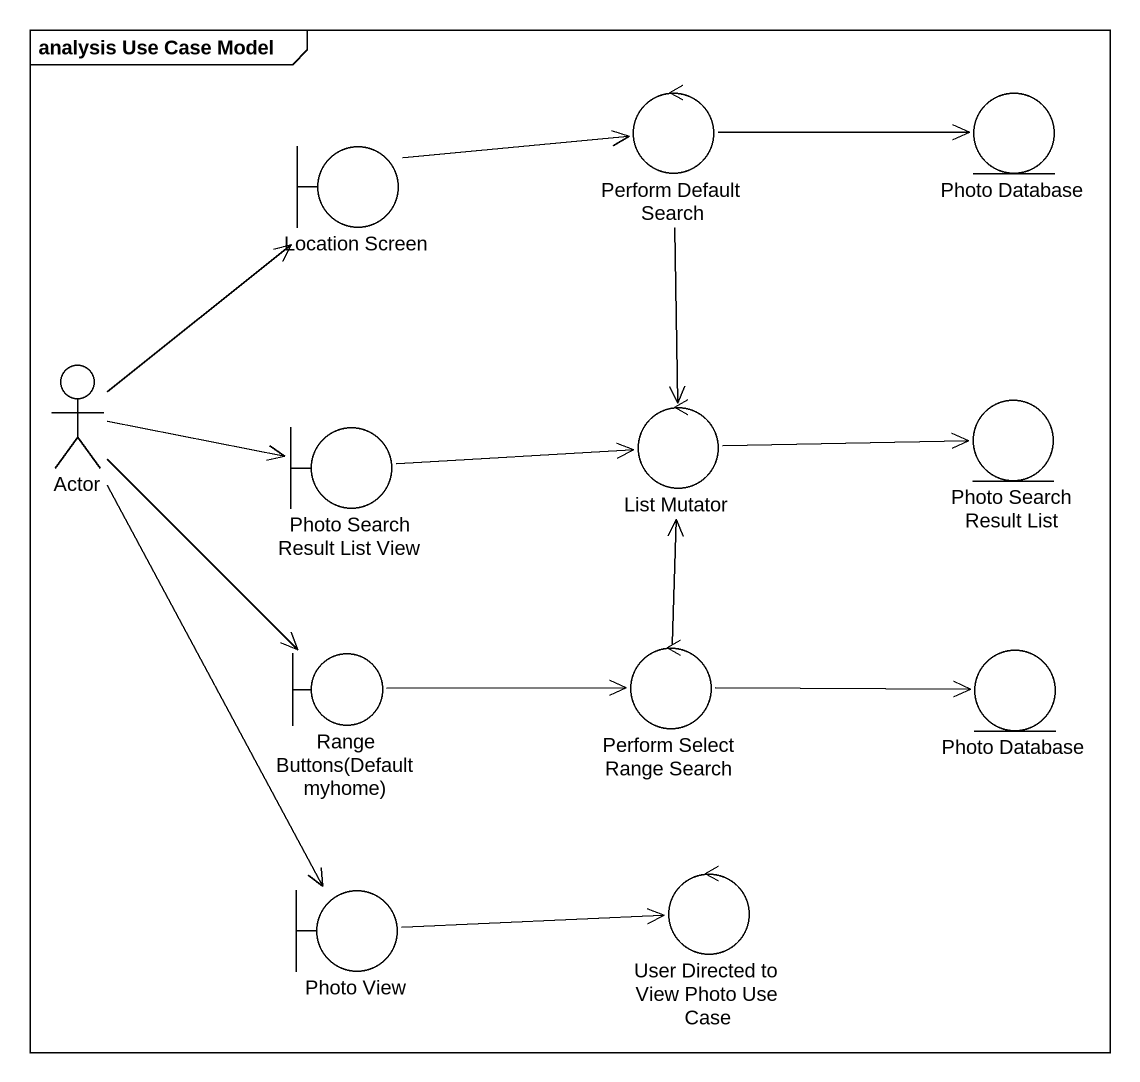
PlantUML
@startuml
mainframe analysis Use Case Model
control "Perform Default Search" as Perform_Default_Search
entity "Photo Database" as Photo_Database
boundary "Location Screen" as Location_Screen
actor "Actor" as Actor_
boundary "Photo Search Result List View" as Photo_Search_Result_List
control "List Mutator" as List_Mutator
entity "Photo Search Result List" as Photo_Search_Result_List_2
boundary "Range Buttons(Default myhome)" as Range_Buttons_Default_myhome
control "Perform Select Range Search" as Perform_Select_Range_Search
entity "Photo Database" as Photo_Database_2
boundary "Photo View" as Photo_View
control "User Directed to View Photo Use Case" as User_Directed_to_View_Photo
Perform_Default_Search -right-> Photo_Database
Perform_Default_Search --> List_Mutator
Location_Screen -right-> Perform_Default_Search
Actor_ -up-> Location_Screen
Actor_ -right-> Photo_Search_Result_List
Actor_ --> Range_Buttons_Default_myhome
Actor_ --> Photo_View
Photo_Search_Result_List -right-> List_Mutator
List_Mutator -right-> Photo_Search_Result_List_2
Range_Buttons_Default_myhome -right-> Perform_Select_Range_Search
Perform_Select_Range_Search -up-> List_Mutator
Perform_Select_Range_Search -right-> Photo_Database_2
Photo_View -right-> User_Directed_to_View_Photo
@enduml
